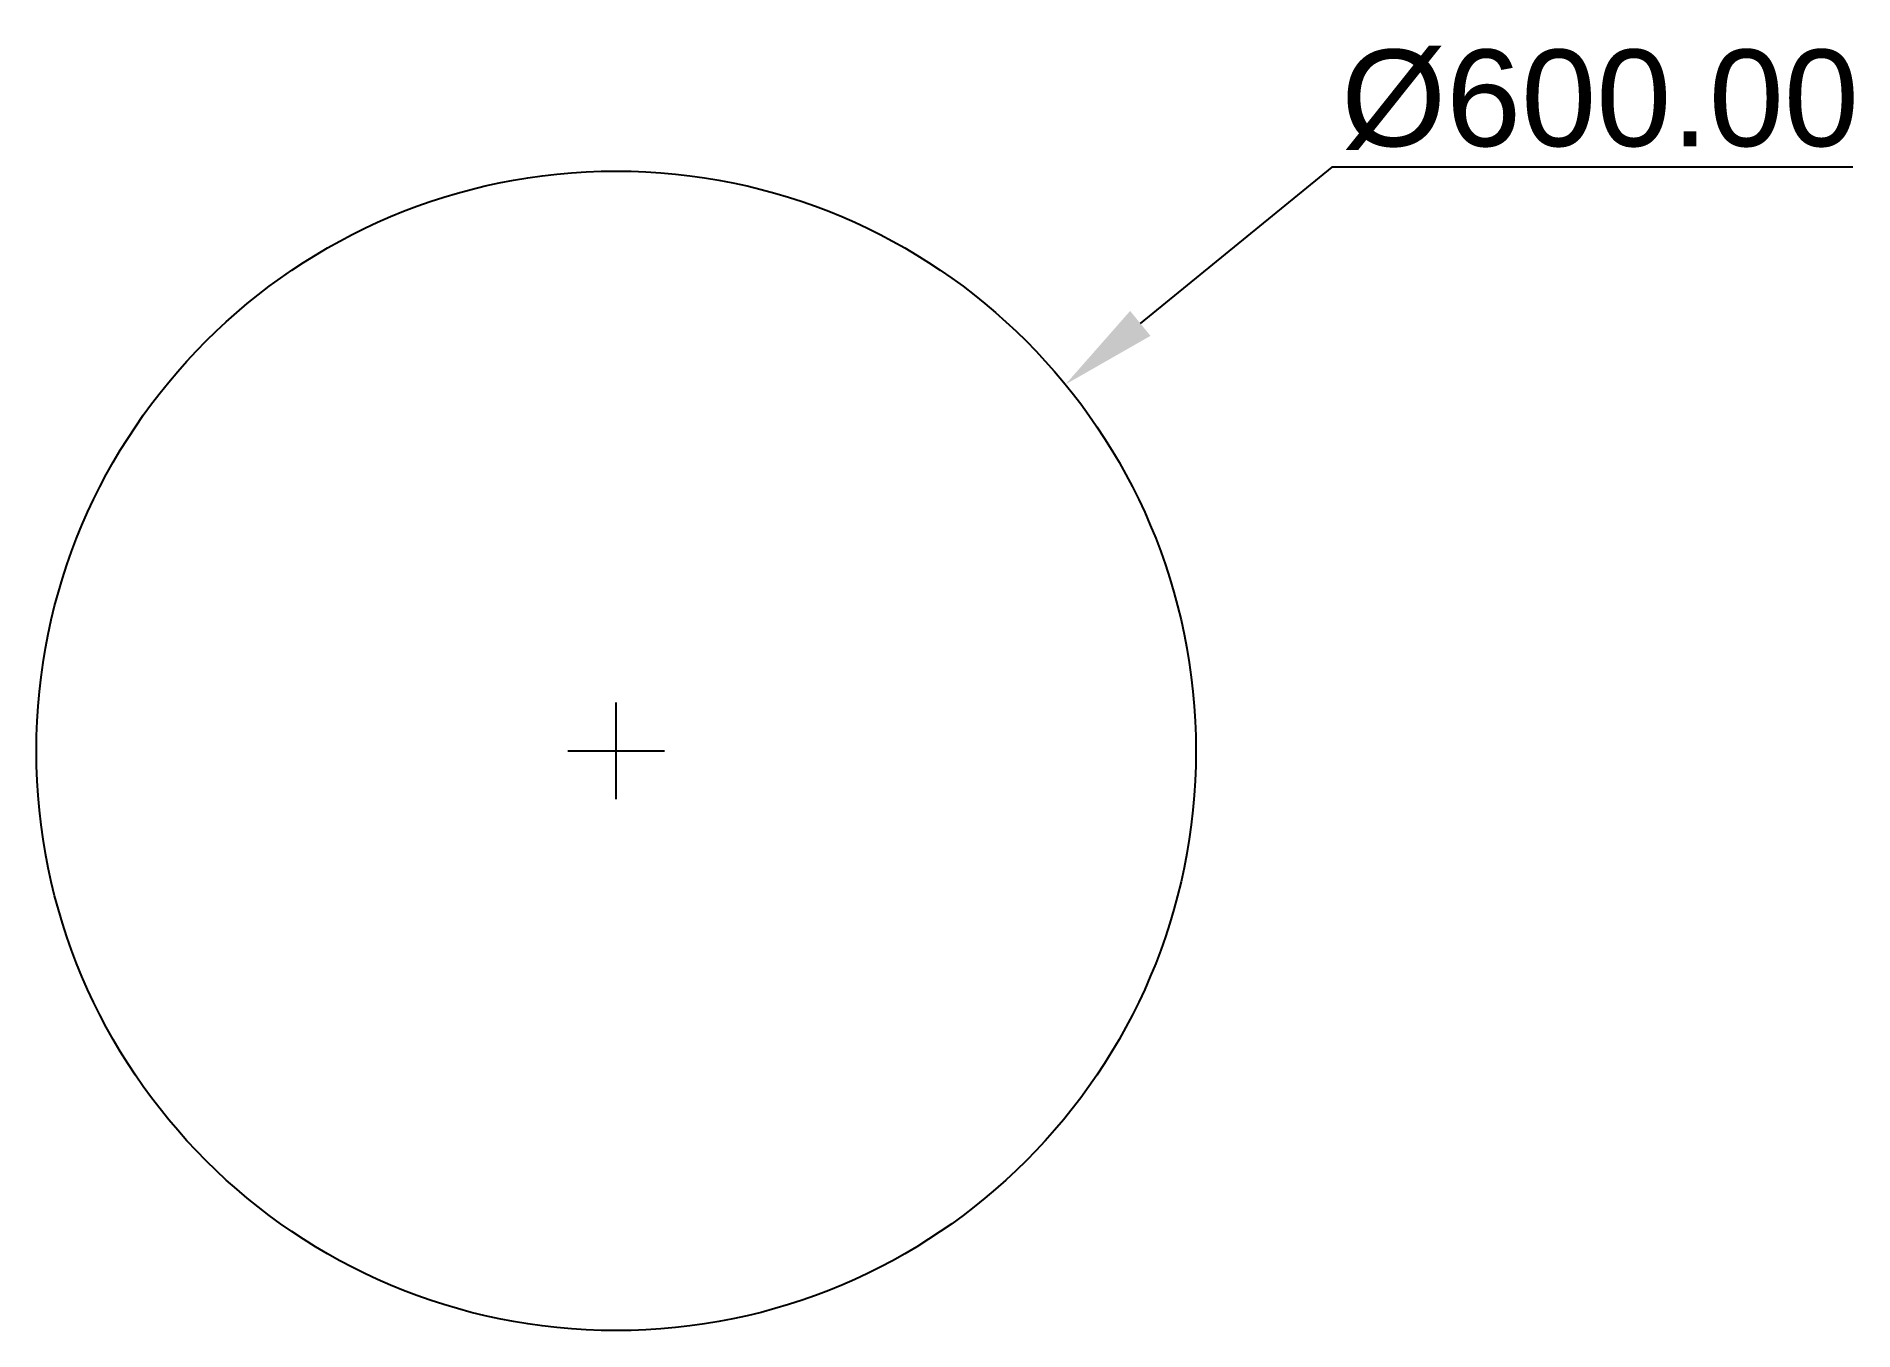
# Model space of a CAD drawing. Header units: millimetres. Extents: x 622 to 1562, y 712 to 1382.
import ezdxf

# ---------------------------------------------------------------- set-up
doc = ezdxf.new("R2010")
doc.units = ezdxf.units.MM
doc.layers.add('Default', color=7, linetype='Continuous')
doc.styles.add('Arial Regular', font='arial.ttf')
doc.dimstyles.new('Template Millimeter Small', dxfattribs={"dimscale": 10, "dimtxt": 5, "dimasz": 5, "dimexe": 1, "dimexo": 0.5, "dimgap": 0.8, "dimtad": 1, "dimtoh": 1, "dimzin": 1, "dimdsep": 46, "dimtxsty": 'Arial Regular', "dimcen": 2.5, "dimadec": 1, "dimazin": 1, "dimtfac": 1, "dimtdec": 4, "dimtix": 1, "dimtofl": 0, "dimtmove": 1, "dimatfit": 3, "dimfxl": 1, "dimtolj": 1, "dimtzin": 1, "dimarcsym": 0})

# ---------------------------------------------------------------- blocks, each defined once
blk = doc.blocks.new('*D1')
at = {"layer": 'Default', "color": 0, "lineweight": -2, "transparency": 16777216}
for p, q in [((1292.22, 1313.89), (1193.12, 1233.08)), ((1561.77, 1313.89), (1292.22, 1313.89))]:
    blk.add_line(p, q, dxfattribs=at)
at = {"layer": 'Default', "color": 0, "transparency": 16777216}
for p, q in [((921.88, 986.88), (921.88, 1036.88)), ((896.88, 1011.88), (946.88, 1011.88))]:
    blk.add_line(p, q, dxfattribs=at)
blk.add_solid([(1187.86, 1239.53), (1198.39, 1226.62), (1154.38, 1201.48)], dxfattribs=at)
at = {"layer": 'Defpoints', "color": 0, "transparency": 16777216}
for p in [(1154.38, 1201.48), (689.39, 822.28)]:
    blk.add_point(p, dxfattribs=at)
at = {"layer": 'Default', "color": 0, "transparency": 16777216, "insert": (1431, 1348.8), "char_height": 50, "attachment_point": 5, "style": 'Arial Regular'}
blk.add_mtext('\\A1;%%c600.00', dxfattribs=at)

msp = doc.modelspace()

# ---------------------------------------------------------------- linework, layer by layer
at = {"layer": 'Default'}
msp.add_circle((921.882, 1011.881, -228.803), 300, dxfattribs=at)

# ---------------------------------------------------------------- dimensions: what is measured, and where the dimension line sits
dim = msp.add_diameter_dim_2p(p1=(689.388, 822.284, -228.803), p2=(1154.375, 1201.477, -228.803), dimstyle='Template Millimeter Small', override={"dimscale": 10, "dimasz": 5, "dimtad": 1, "dimtih": 0, "dimtoh": 1, "dimlfac": 1, "dimtxsty": 'Arial Regular', "dimsah": 0}, dxfattribs=at)
dim.commit()
dim.dimension.update_dxf_attribs({"geometry": '*D1', "text_midpoint": (1292.221, 1313.888, -228.803), "dimtype": 163})

doc.saveas('drawing.dxf')
